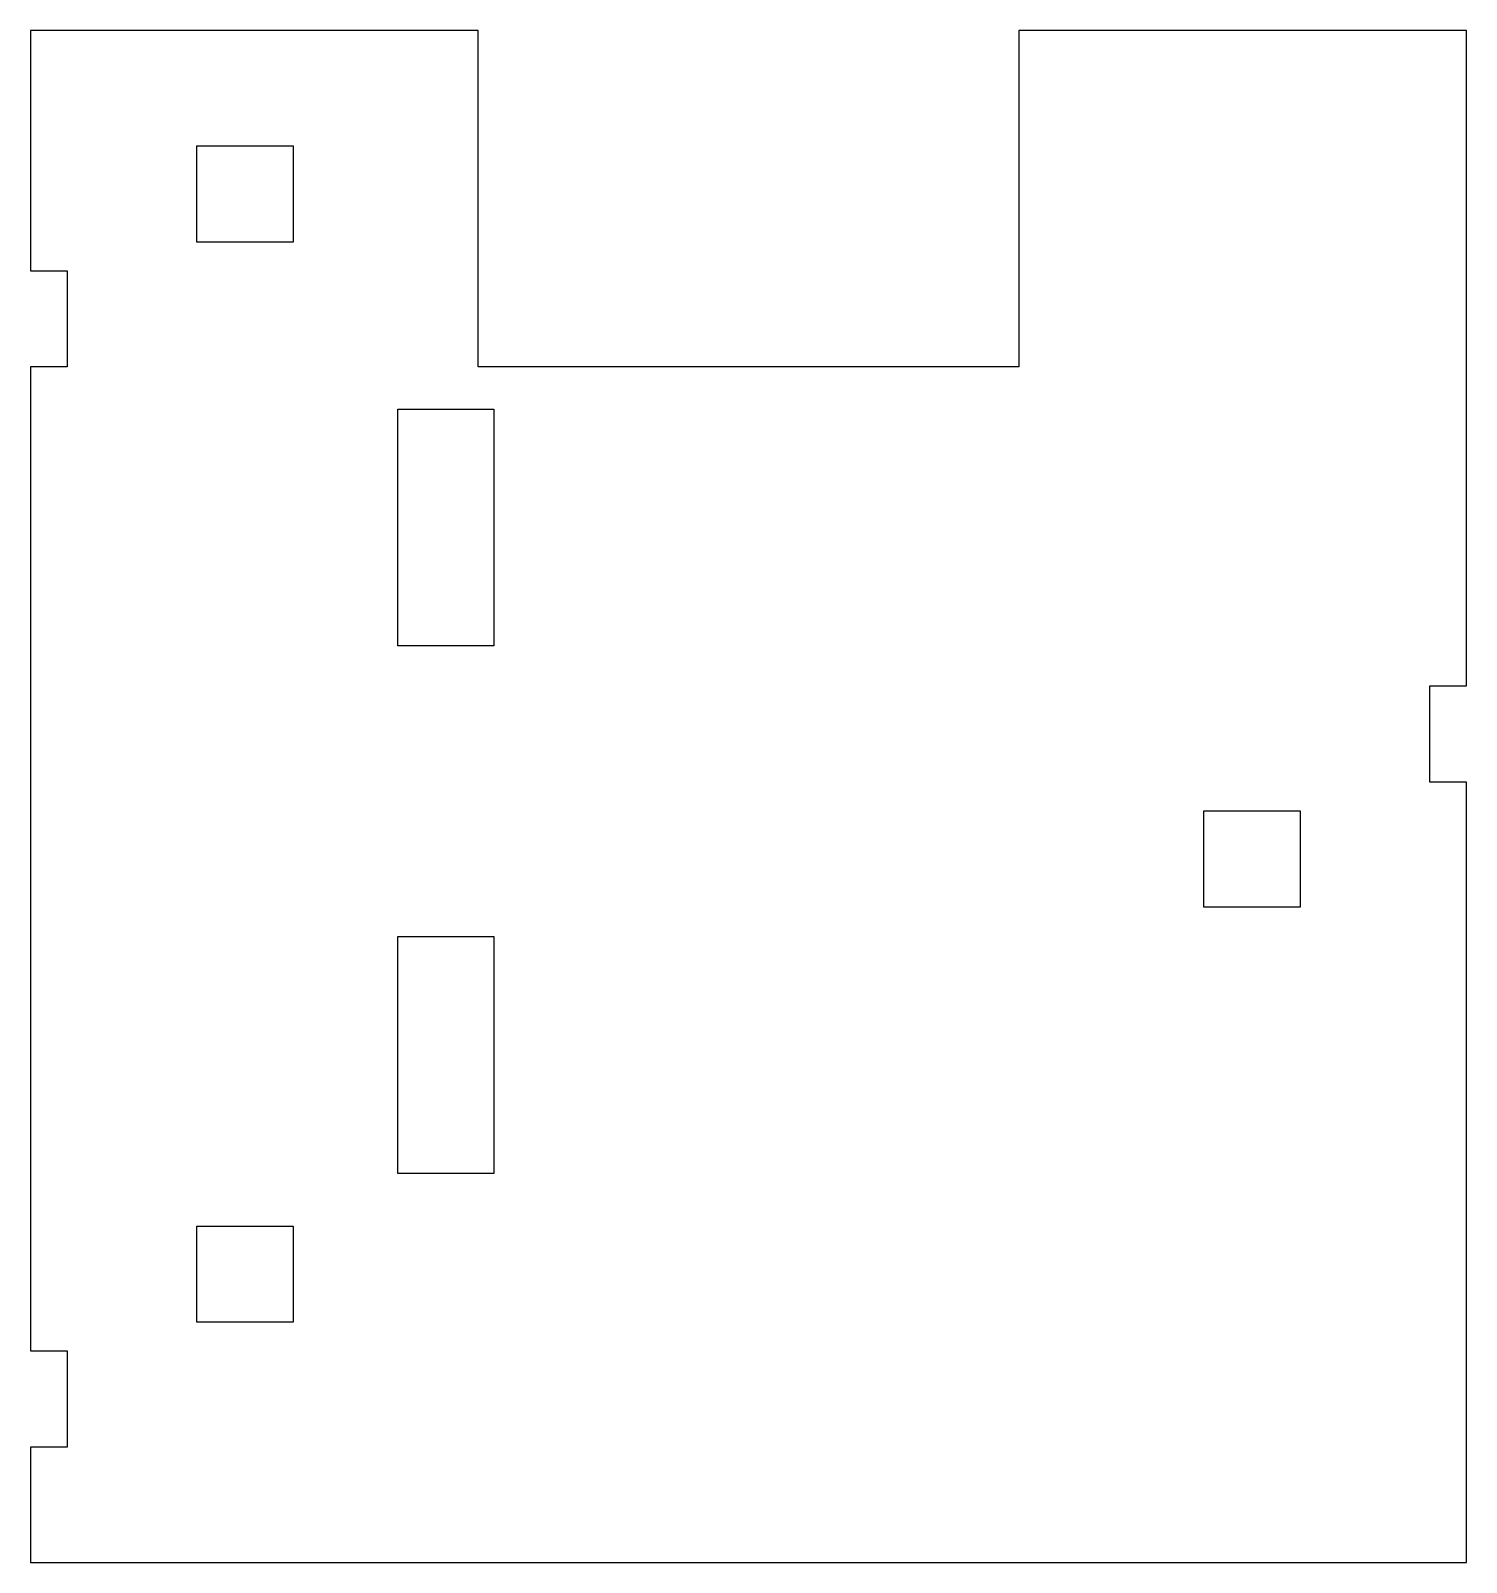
# Model space of a CAD drawing. Header units: metres. Extents: x -75 to 75, y -80 to 80.
import ezdxf

# ---------------------------------------------------------------- set-up
doc = ezdxf.new("R2010")
doc.units = ezdxf.units.M

msp = doc.modelspace()

# ---------------------------------------------------------------- linework, layer by layer
for p, q in [((-28.16, 79.7), (-74.74, 79.7)), ((-74.74, 79.7), (-74.74, 54.7)), ((-28.16, 44.7), (-28.16, 79.7)), ((74.74, 79.7), (28.16, 79.7)), ((28.16, 79.7), (28.16, 44.7)), ((74.74, 11.5), (74.74, 79.7)), ((-57.42, 57.7), (-57.42, 67.7)), ((-57.42, 67.7), (-47.42, 67.7)), ((-47.42, 67.7), (-47.42, 57.7)), ((-47.42, 57.7), (-57.42, 57.7)), ((-74.74, 54.7), (-70.94, 54.7)), ((-70.94, 54.7), (-70.94, 44.7)), ((-70.94, 44.7), (-74.74, 44.7)), ((-74.74, 44.7), (-74.74, -57.7)), ((28.16, 44.7), (-28.16, 44.7)), ((-36.51, 15.6754), (-36.51, 40.3246)), ((-36.51, 40.3246), (-26.51, 40.3246)), ((-26.51, 40.3246), (-26.51, 15.6754)), ((-26.51, 15.6754), (-36.51, 15.6754)), ((70.94, 1.5), (70.94, 11.5)), ((70.94, 11.5), (74.74, 11.5)), ((74.74, 1.5), (70.94, 1.5)), ((74.74, -79.7), (74.74, 1.5)), ((47.42, -11.5), (47.42, -1.5)), ((47.42, -1.5), (57.42, -1.5)), ((57.42, -1.5), (57.42, -11.5)), ((57.42, -11.5), (47.42, -11.5)), ((-36.51, -39.2246), (-36.51, -14.5754)), ((-36.51, -14.5754), (-26.51, -14.5754)), ((-26.51, -14.5754), (-26.51, -39.2246)), ((-26.51, -39.2246), (-36.51, -39.2246)), ((-57.42, -54.7), (-57.42, -44.7)), ((-57.42, -44.7), (-47.42, -44.7)), ((-47.42, -44.7), (-47.42, -54.7)), ((-47.42, -54.7), (-57.42, -54.7)), ((-74.74, -57.7), (-70.94, -57.7)), ((-70.94, -57.7), (-70.94, -67.7)), ((-70.94, -67.7), (-74.74, -67.7)), ((-74.74, -67.7), (-74.74, -79.7)), ((-74.74, -79.7), (74.74, -79.7))]:
    msp.add_line(p, q)

doc.saveas('drawing.dxf')
